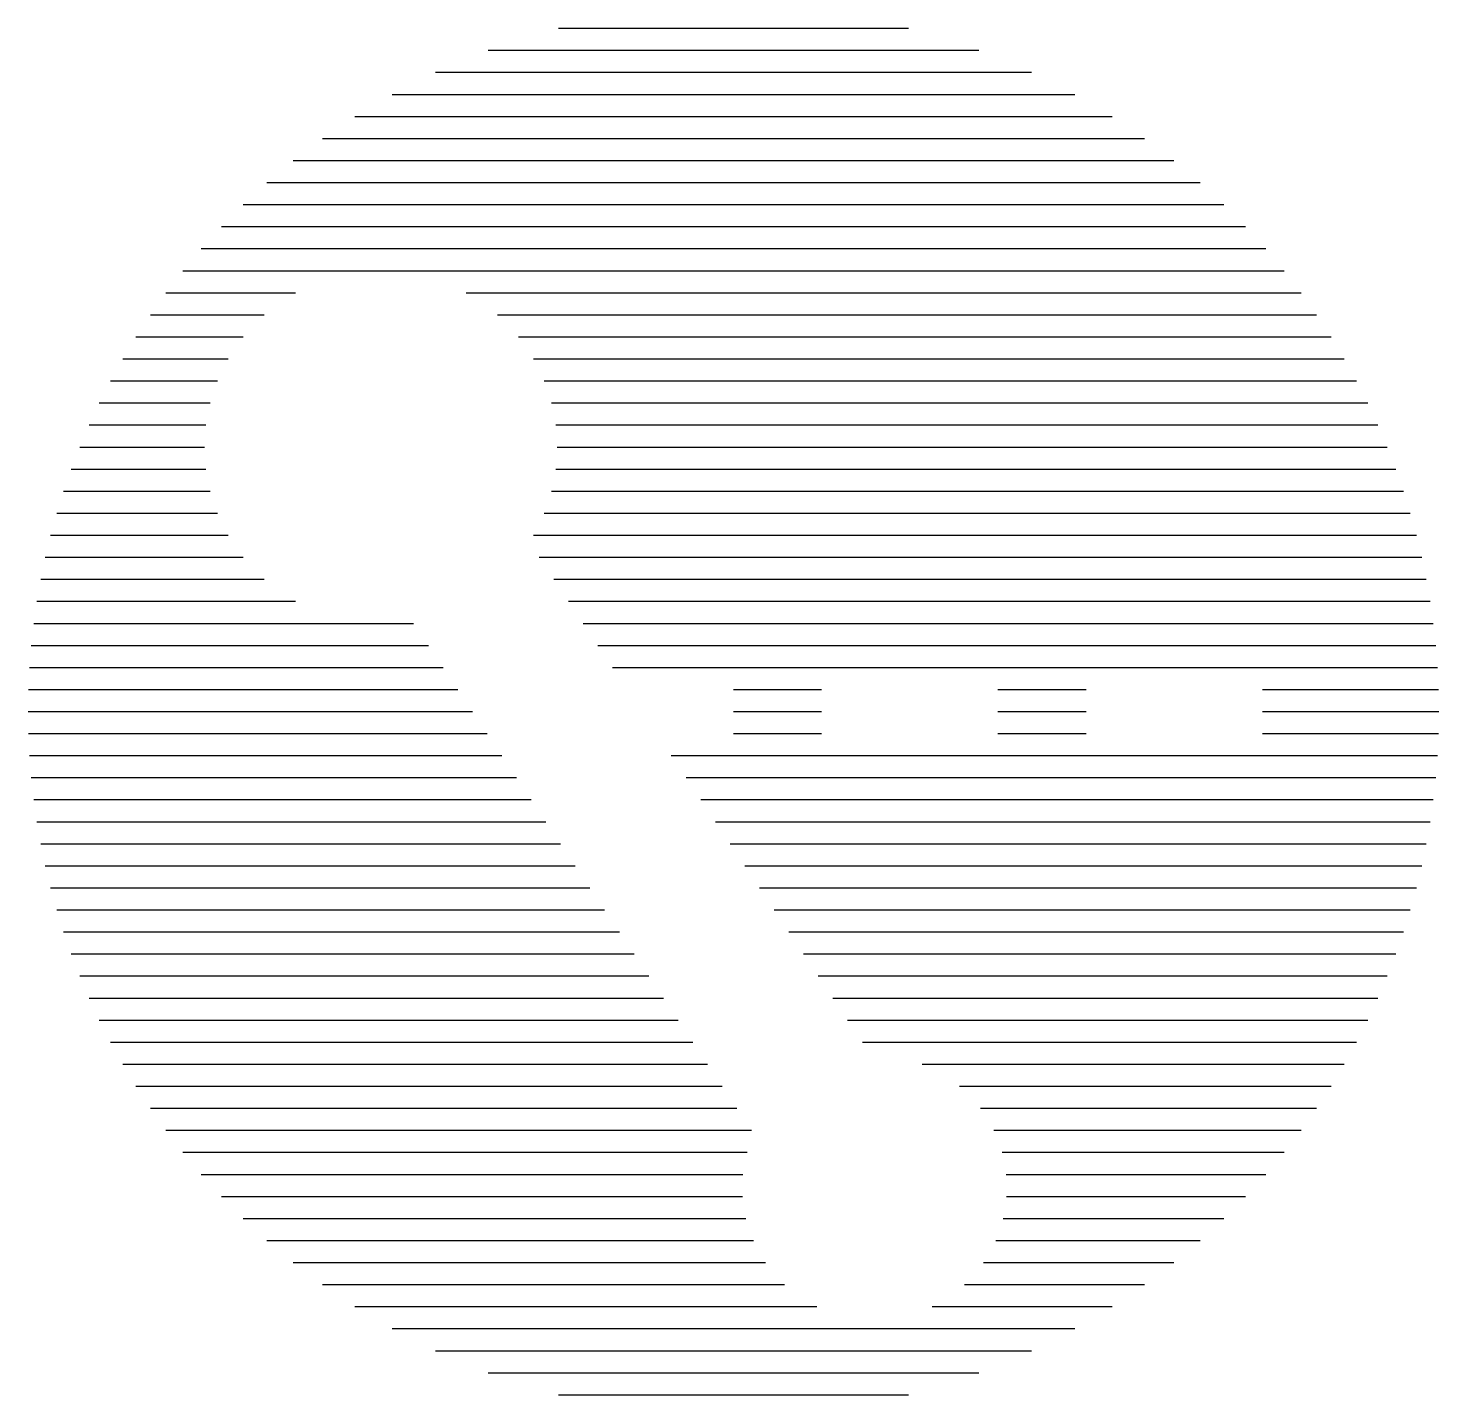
# Paper-space layout 'Layout1' of a CAD drawing. Extents: x 58 to 66, y 108.62 to 116.38.
import ezdxf

# ---------------------------------------------------------------- set-up
doc = ezdxf.new("R2010")
doc.units = 0
doc.header["$LTSCALE"] = 10
doc.layers.get('0').update_dxf_attribs({"linetype": 'CONTINUOUS'})
doc.layers.add('ROOD', color=1, linetype='CONTINUOUS')

# ---------------------------------------------------------------- blocks, each defined once
blk = doc.blocks.new('*X')
at = {"color": 0}
for p, q in [((61.0078, 116.375), (62.9922, 116.375)), ((60.6081, 116.25), (63.3919, 116.25)), ((60.309, 116.125), (63.691, 116.125)), ((60.0635, 116), (63.9365, 116)), ((59.8531, 115.875), (64.1469, 115.875)), ((59.6682, 115.75), (64.3318, 115.75)), ((59.5031, 115.625), (64.4969, 115.625)), ((59.3542, 115.5), (64.6458, 115.5)), ((59.2189, 115.375), (64.7811, 115.375)), ((59.0953, 115.25), (64.9047, 115.25)), ((58.9818, 115.125), (65.0182, 115.125)), ((58.8775, 115), (65.1225, 115)), ((58.7814, 114.875), (59.5159, 114.875)), ((60.4841, 114.875), (65.2186, 114.875)), ((58.6928, 114.75), (59.3386, 114.75)), ((60.6614, 114.75), (65.3072, 114.75)), ((58.6111, 114.625), (59.2194, 114.625)), ((60.7806, 114.625), (65.3889, 114.625)), ((58.5359, 114.5), (59.134, 114.5)), ((60.866, 114.5), (65.4641, 114.5)), ((58.4667, 114.375), (59.073, 114.375)), ((60.927, 114.375), (65.5333, 114.375)), ((58.4031, 114.25), (59.0318, 114.25)), ((60.9682, 114.25), (65.5969, 114.25)), ((58.345, 114.125), (59.0078, 114.125)), ((60.9922, 114.125), (65.655, 114.125)), ((58.2919, 114), (59, 114)), ((61, 114), (65.7081, 114)), ((58.2438, 113.875), (59.0078, 113.875)), ((60.9922, 113.875), (65.7562, 113.875)), ((58.2003, 113.75), (59.0318, 113.75)), ((60.9682, 113.75), (65.7997, 113.75)), ((58.1615, 113.625), (59.073, 113.625)), ((60.927, 113.625), (65.8385, 113.625)), ((58.127, 113.5), (59.134, 113.5)), ((60.866, 113.5), (65.873, 113.5)), ((58.0969, 113.375), (59.2194, 113.375)), ((60.8974, 113.375), (65.9031, 113.375)), ((58.0709, 113.25), (59.3386, 113.25)), ((60.9807, 113.25), (65.9291, 113.25)), ((58.0491, 113.125), (59.5159, 113.125)), ((61.0641, 113.125), (65.9509, 113.125)), ((58.0314, 113), (60.1859, 113)), ((61.1474, 113), (65.9686, 113)), ((58.0176, 112.875), (60.2693, 112.875)), ((61.2307, 112.875), (65.9824, 112.875)), ((58.0078, 112.75), (60.3526, 112.75)), ((61.3141, 112.75), (65.9922, 112.75)), ((58.002, 112.625), (60.4359, 112.625)), ((62, 112.625), (62.5, 112.625)), ((63.5, 112.625), (64, 112.625)), ((65, 112.625), (65.998, 112.625)), ((58, 112.5), (60.5193, 112.5)), ((62, 112.5), (62.5, 112.5)), ((63.5, 112.5), (64, 112.5)), ((65, 112.5), (66, 112.5)), ((58.002, 112.375), (60.6026, 112.375)), ((62, 112.375), (62.5, 112.375)), ((63.5, 112.375), (64, 112.375)), ((65, 112.375), (65.998, 112.375)), ((58.0078, 112.25), (60.6859, 112.25)), ((61.6474, 112.25), (65.9922, 112.25)), ((58.0176, 112.125), (60.7693, 112.125)), ((61.7307, 112.125), (65.9824, 112.125)), ((58.0314, 112), (60.8526, 112)), ((61.8141, 112), (65.9686, 112)), ((58.0491, 111.875), (60.9359, 111.875)), ((61.8974, 111.875), (65.9509, 111.875)), ((58.0709, 111.75), (61.0193, 111.75)), ((61.9807, 111.75), (65.9291, 111.75)), ((58.0969, 111.625), (61.1026, 111.625)), ((62.0641, 111.625), (65.9031, 111.625)), ((58.127, 111.5), (61.1859, 111.5)), ((62.1474, 111.5), (65.873, 111.5)), ((58.1615, 111.375), (61.2693, 111.375)), ((62.2307, 111.375), (65.8385, 111.375)), ((58.2003, 111.25), (61.3526, 111.25)), ((62.3141, 111.25), (65.7997, 111.25)), ((58.2438, 111.125), (61.4359, 111.125)), ((62.3974, 111.125), (65.7562, 111.125)), ((58.2919, 111), (61.5193, 111)), ((62.4807, 111), (65.7081, 111)), ((58.345, 110.875), (61.6026, 110.875)), ((62.5641, 110.875), (65.655, 110.875)), ((58.4031, 110.75), (61.6859, 110.75)), ((62.6474, 110.75), (65.5969, 110.75)), ((58.4667, 110.625), (61.7693, 110.625)), ((62.7307, 110.625), (65.5333, 110.625)), ((58.5359, 110.5), (61.8526, 110.5)), ((63.0693, 110.5), (65.4641, 110.5)), ((58.6111, 110.375), (61.9359, 110.375)), ((63.2815, 110.375), (65.3889, 110.375)), ((58.6928, 110.25), (62.0193, 110.25)), ((63.4, 110.25), (65.3072, 110.25)), ((58.7814, 110.125), (62.1026, 110.125)), ((63.4759, 110.125), (65.2186, 110.125)), ((58.8775, 110), (62.0772, 110)), ((63.5228, 110), (65.1225, 110)), ((58.9818, 109.875), (62.0538, 109.875)), ((63.5462, 109.875), (65.0182, 109.875)), ((59.0953, 109.75), (62.0517, 109.75)), ((63.5483, 109.75), (64.9047, 109.75)), ((59.2189, 109.625), (62.0707, 109.625)), ((63.5293, 109.625), (64.7811, 109.625)), ((59.3542, 109.5), (62.1126, 109.5)), ((63.4874, 109.5), (64.6458, 109.5)), ((59.5031, 109.375), (62.182, 109.375)), ((63.418, 109.375), (64.4969, 109.375)), ((59.6682, 109.25), (62.2901, 109.25)), ((63.3099, 109.25), (64.3318, 109.25)), ((59.8531, 109.125), (62.4731, 109.125)), ((63.1269, 109.125), (64.1469, 109.125)), ((60.0635, 109), (63.9365, 109)), ((60.309, 108.875), (63.691, 108.875)), ((60.6081, 108.75), (63.3919, 108.75)), ((61.0078, 108.625), (62.9922, 108.625))]:
    blk.add_line(p, q, dxfattribs=at)

psp = doc.layouts.get("Layout1")

# ---------------------------------------------------------------- block references
at = {"layer": 'ROOD', "color": 0}
psp.add_blockref('*X', (0, 0), dxfattribs=at)

doc.saveas('drawing.dxf')
